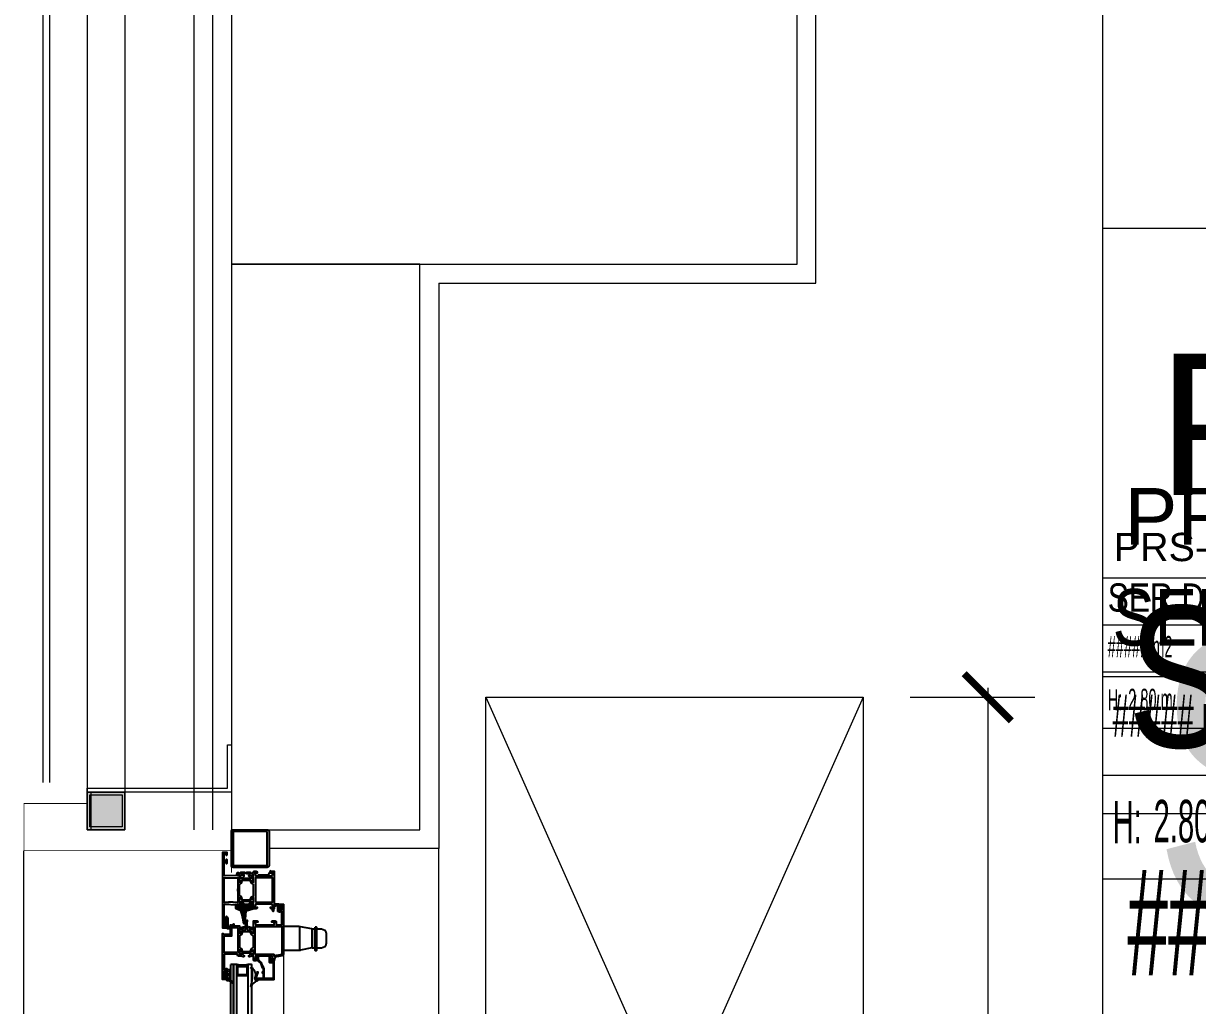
# Model space of a CAD drawing. Extents: x -9059 to 11889, y 0 to 6614.
# Drawn here: x 1742.5 to 1867, y 2838.1 to 2942.3 of the extents above; entities that cross this region are included whole.
import ezdxf
from ezdxf.enums import TextEntityAlignment as Align

# ---------------------------------------------------------------- set-up
doc = ezdxf.new("R2010")
doc.units = 0
doc.header["$LTSCALE"] = 10
doc.header["$MEASUREMENT"] = 0
doc.layers.get('0').update_dxf_attribs({"color": 9, "lineweight": 9})
for name, color, linetype, lineweight in [('00', 9, 'Continuous', 9), ('01', 9, 'Continuous', 9), ('05', 9, 'Continuous', 9), ('06D', 9, 'Continuous', 9), ('10', 9, 'Continuous', 9), ('14', 9, 'Continuous', 9), ('15', 9, 'Continuous', 9), ('21_mahal200', 9, 'Continuous', 9), ('21_mahal200 @ 1', 9, 'Continuous', 9), ('21_mahal200 @ 10 (1)', 9, 'Continuous', 9), ('21_mahal200 @ 10 (2)', 9, 'Continuous', 9), ('21_mahal200 @ 2', 9, 'Continuous', 9), ('21_mahal200 @ 20', 9, 'Continuous', 9), ('21_mahal200 @ 5 (1)', 9, 'Continuous', 9), ('21_mahal200 @ 5 (2)', 9, 'Continuous', 9), ('33', 9, 'BATTING', 9), ('40A', 9, 'Continuous', 9)]:
    doc.layers.add(name, color=color, linetype=linetype, lineweight=lineweight)
doc.styles.add('Arial', font='arial.ttf', dxfattribs={"height": 2.5})
doc.styles.add('MuuM_TEXT-STANDART', font='ARIALN.TTF')
doc.linetypes.add('BATTING', pattern='A,0.0001,-0.1,[134,ltypeshp.shx,S=0.1,R=0,X=-0.1,Y=0],-0.2,[134,ltypeshp.shx,S=0.1,R=180,X=0.1,Y=0],-0.1', length=0.4001)
doc.dimstyles.new('MuuM_DIM50', dxfattribs={"dimscale": 5, "dimtxt": 2, "dimasz": 1, "dimexe": 1, "dimexo": 1, "dimgap": 1, "dimtad": 1, "dimdec": 1, "dimrnd": 1, "dimdsep": 46, "dimtxsty": 'MuuM_TEXT-STANDART', "dimblk": 'ARCHTICK', "dimcen": 0, "dimdle": 0.2, "dimclrd": 256, "dimclre": 256, "dimclrt": 256, "dimadec": 0, "dimazin": 0, "dimtfac": 5, "dimtdec": 1, "dimtix": 1, "dimtmove": 2, "dimatfit": 3, "dimldrblk": 'DOT', "dimfxl": 5, "dimfxlon": 1, "dimtolj": 1, "dimlwd": -1, "dimlwe": -1, "dimarcsym": 0})

# ---------------------------------------------------------------- blocks, each defined once
blk = doc.blocks.new('p-s-profil')
at = {"layer": '10'}
blk.add_lwpolyline([(9, 15.3), (4.6, 15.3), (4.6, 0.4), (0, 0.4), (0, 0), (5, 0), (5, 14.9), (9, 14.9), (9, 15.3)], dxfattribs=at)
blk.add_lwpolyline([(9, 15.3), (4.6, 15.3), (4.6, 0.4), (0, 0.4), (0, 0), (5, 0), (5, 14.9), (9, 14.9), (9, 15.3)], dxfattribs=at)
blk = doc.blocks.new('p-kutu_profil_40x40')
h = blk.add_hatch(color=256)
h.dxf.hatch_style = 1
h.paths.add_polyline_path([(0, 0), (4, 0), (4, 4), (0, 4)])
h = blk.add_hatch(color=255)
h.dxf.hatch_style = 1
h.paths.add_polyline_path([(0, 0), (4, 0), (4, 4), (0, 4)])
blk.add_lwpolyline([(0, 0), (4, 0), (4, 4), (0, 4)], close=True)
at = {"layer": '10'}
for points in [[(0, 4), (4, 4), (4, 0), (0, 0)], [(0, 4), (4, 4), (4, 0), (0, 0)], [(0, 0), (4, 0), (4, 4), (0, 4)], [(0.3, 3.7), (3.7, 3.7), (3.7, 0.3), (0.3, 0.3)], [(0.3, 3.7), (3.7, 3.7), (3.7, 0.3), (0.3, 0.3)]]:
    blk.add_lwpolyline(points, close=True, dxfattribs=at)
blk = doc.blocks.new('P-DOG-PORSCHE')
at = {"layer": '06D', "lineweight": 25, "ltscale": 0.5}
h = blk.add_hatch(dxfattribs=at)
h.set_pattern_fill('ANSI31', color=256, scale=0.05, angle=450, style=0)
h.set_pattern_definition([(225, (-191.06147, 133.83068), (-0.1122532, 0.1122532), [])])
edge = h.paths.add_edge_path(flags=16)
edge.add_arc((-9.78, 2.49), 0.025, 270, 360)
edge.add_line((-9.75, 2.49), (-9.75, 2.59))
edge.add_arc((-9.78, 2.59), 0.025, 0, 90)
edge.add_line((-9.78, 2.61), (-9.96, 2.61))
edge.add_arc((-9.96, 2.59), 0.025, 90, 180)
edge.add_line((-9.98, 2.59), (-9.98, 2.49))
edge.add_arc((-9.96, 2.49), 0.025, 180, 270)
edge.add_line((-9.96, 2.46), (-9.78, 2.46))
edge = h.paths.add_edge_path()
edge.add_arc((-9.58, 2.49), 0.035, 180, 270, ccw=False)
edge.add_line((-9.62, 2.49), (-9.62, 2.57))
edge.add_arc((-9.6, 2.57), 0.015, 137.8308, 180, ccw=False)
edge.add_line((-9.61, 2.58), (-9.57, 2.63))
edge.add_arc((-9.6, 2.65), 0.04, 316.3869, 422.9563)
edge.add_line((-9.58, 2.69), (-9.67, 2.73))
edge.add_arc((-9.75, 2.58), 0.175, 62.9563, 90)
edge.add_line((-9.75, 2.75), (-9.98, 2.75))
edge.add_arc((-9.98, 2.58), 0.175, 90, 117.0437)
edge.add_line((-10.06, 2.73), (-10.15, 2.69))
edge.add_arc((-10.13, 2.65), 0.04, 117.0437, 223.6131)
edge.add_line((-10.16, 2.63), (-10.12, 2.58))
edge.add_arc((-10.13, 2.57), 0.015, 0, 42.1692, ccw=False)
edge.add_line((-10.12, 2.57), (-10.12, 2.49))
edge.add_arc((-10.15, 2.49), 0.035, 270, 360, ccw=False)
edge.add_line((-10.15, 2.46), (-10.43, 2.46))
edge.add_arc((-10.43, 2.42), 0.04, 90, 180)
edge.add_line((-10.47, 2.42), (-10.47, 2.27))
edge.add_arc((-10.42, 2.27), 0.05, 180, 220.0348)
edge.add_line((-10.46, 2.24), (-10.09, 1.71))
edge.add_arc((-10.06, 1.73), 0.04, 220.0348, 393.0043)
edge.add_line((-10.02, 1.75), (-10.34, 2.26))
edge.add_arc((-10.29, 2.29), 0.06, 33.8544, 213.0043, ccw=False)
edge.add_line((-10.24, 2.33), (-9.4, 2.33))
edge.add_arc((-9.4, 2.37), 0.04, 270, 360)
edge.add_line((-9.36, 2.37), (-9.36, 2.42))
edge.add_arc((-9.4, 2.42), 0.04, 360, 450)
edge.add_line((-9.4, 2.46), (-9.58, 2.46))
h = blk.add_hatch(dxfattribs=at)
h.set_pattern_fill('ANSI31', color=256, scale=0.05, style=0)
h.set_pattern_definition([(225, (-8.60164, -248.68329), (0.1122532, -0.1122532), [])])
h.paths.add_polyline_path([(-9.73, 0.31), (-9.91, 0.49, -0.203536), (-9.94, 0.56), (-9.94, 0.64, -0.380587), (-9.86, 0.74, 0.061836), (-8.6, 1.04, 0.189764), (-8.54, 1.09), (-8.35, 1.52, -0.285747), (-8.26, 1.58), (-7.97, 1.58, -0.414214), (-7.95, 1.56), (-7.95, 1.47, -0.414214), (-7.97, 1.45), (-8.19, 1.45, 0.414214), (-8.22, 1.41), (-8.22, 1.22, 0.414214), (-8.2, 1.2), (-8.12, 1.2, 0.414214), (-8.09, 1.22), (-8.09, 1.26, -0.414214), (-8.06, 1.29), (-8, 1.29, -0.296563), (-7.98, 1.28), (-7.92, 1.14, -0.104779), (-7.9, 1.07), (-7.9, 0.99, 0.081633), (-7.9, 0.01), (-7.9, -0.07, -0.104779), (-7.92, -0.14), (-7.98, -0.28, -0.296563), (-8, -0.29), (-8.06, -0.29, -0.414214), (-8.09, -0.26), (-8.09, -0.23, 0.414214), (-8.12, -0.2), (-8.2, -0.2, 0.414214), (-8.22, -0.23), (-8.22, -0.29, -0.414214), (-8.25, -0.31), (-8.34, -0.31, -0.328426), (-8.39, -0.28), (-8.61, 0.43, 0.309555), (-8.63, 0.44), (-9.44, 0.5, -0.394287), (-9.45, 0.52, 0.364538), (-9.5, 0.57, 0.068684), (-9.8, 0.58, 0.950368), (-9.79, 0.54, -0.000002), (-9.79, 0.54), (-9.64, 0.39, -0.999219)])
h.paths.add_polyline_path([(-8.29, 0.64), (-8.29, 0.98, -0.414214), (-8.26, 1.01), (-8.13, 1.01, -0.414214), (-8.1, 0.98), (-8.1, 0.64, -0.414214), (-8.13, 0.61), (-8.26, 0.61, -0.414214)], flags=16)
h.paths.add_polyline_path([(-8.26, 0.39), (-8.13, 0.39, -0.414214), (-8.1, 0.36), (-8.1, 0.02, -0.414214), (-8.13, -0.01), (-8.26, -0.01, -0.414214), (-8.29, 0.02), (-8.29, 0.36, -0.414214)], flags=16)
for p, q in [((-12.78, -3.54), (-12.78, -5.15)), ((-10.28, -5.15), (-10.28, -3.54)), ((-12.78, -5.24), (-10.29, -5.24)), ((-12.53, -6.54), (-12.77, -5.32)), ((-10.53, -6.54), (-10.3, -5.32)), ((-12.8, -6.88), (-10.33, -6.88)), ((-12.8, -6.88, 0), (-10.33, -6.88, 0)), ((-10.33, -7.03), (-12.8, -7.03)), ((-10.33, -7.03, 0), (-12.8, -7.03, 0)), ((-10.53, -6.54), (-12.53, -6.54)), ((-12.53, -6.58), (-12.53, -6.88)), ((-10.53, -6.58), (-12.53, -6.58)), ((-12.53, -6.58, 0), (-12.53, -6.88, 0)), ((-10.53, -6.58, 0), (-12.53, -6.58, 0)), ((-12.53, -7.03), (-12.53, -7.17)), ((-12.53, -7.03, 0), (-12.53, -7.17, 0)), ((-10.53, -6.58), (-10.53, -6.88)), ((-10.53, -6.58, 0), (-10.53, -6.88, 0)), ((-10.53, -7.03), (-10.53, -7.17)), ((-10.53, -7.03, 0), (-10.53, -7.17, 0)), ((-10.95, -8.06, 0), (-12.12, -8.06, 0))]:
    blk.add_line(p, q, dxfattribs=at)
at = {"layer": '06D'}
for points in [[(-117.78, 24), (-2.22, 24)], [(-13.18, -3.54), (-111.94, -3.53)], [(-118, -20), (-2, -20)]]:
    blk.add_lwpolyline(points, dxfattribs=at)
at = {"layer": '06D', "lineweight": 25, "ltscale": 0.5}
for points in [[(-15.98, 2.47, -0.220745), (-16.29, 1.88, 0.651907), (-16.23, 1.81, 0.176952), (-15.94, 2.13, -0.281357), (-15.8, 2.21), (-15.72, 2.21), (-15.7, 2.21), (-15.7, 2.21), (-15.69, 2.21), (-15.68, 2.21), (-15.67, 2.21), (-15.67, 2.2), (-15.66, 2.19), (-15.66, 2.19), (-15.65, 2.18), (-15.65, 2.16), (-15.65, 2.09), (-15.65, 2.09), (-15.65, 2.08), (-15.65, 2.08), (-15.65, 2.08), (-15.65, 2.08), (-15.64, 2.07), (-15.64, 2.07), (-15.64, 2.07), (-15.63, 2.07), (-15.55, 2.07), (-15.55, 2.07), (-15.55, 2.07), (-15.54, 2.07), (-15.54, 2.07), (-15.54, 2.08), (-15.54, 2.08), (-15.53, 2.08), (-15.53, 2.08), (-15.53, 2.09), (-15.53, 2.16), (-15.53, 2.17), (-15.53, 2.18), (-15.53, 2.19), (-15.52, 2.19), (-15.52, 2.2), (-15.51, 2.21), (-15.5, 2.21), (-15.5, 2.21), (-15.48, 2.21), (-15.48, 2.21), (-15.47, 2.21), (-15.46, 2.21), (-15.45, 2.21), (-15.45, 2.2), (-15.44, 2.19), (-15.44, 2.19), (-15.43, 2.18), (-15.43, 2.16), (-15.43, 2.09), (-15.43, 2.09), (-15.43, 2.08), (-15.43, 2.08), (-15.43, 2.08), (-15.43, 2.08), (-15.42, 2.07), (-15.42, 2.07), (-15.42, 2.07), (-15.41, 2.07), (-15.33, 2.07), (-15.33, 2.07), (-15.33, 2.07), (-15.32, 2.07), (-15.32, 2.07), (-15.32, 2.08), (-15.32, 2.08), (-15.31, 2.08), (-15.31, 2.08), (-15.31, 2.09), (-15.31, 2.16), (-15.31, 2.17), (-15.31, 2.18), (-15.31, 2.19), (-15.3, 2.19), (-15.3, 2.2), (-15.29, 2.21), (-15.28, 2.21), (-15.28, 2.21), (-15.26, 2.21), (-15.26, 2.21), (-15.25, 2.21), (-15.24, 2.21), (-15.23, 2.21), (-15.23, 2.2), (-15.22, 2.19), (-15.22, 2.19), (-15.21, 2.18), (-15.21, 2.16), (-15.21, 2.09), (-15.21, 2.09), (-15.21, 2.08), (-15.21, 2.08), (-15.21, 2.08), (-15.21, 2.08), (-15.2, 2.07), (-15.2, 2.07), (-15.2, 2.07), (-15.19, 2.07), (-15.11, 2.07), (-15.11, 2.07), (-15.11, 2.07), (-15.1, 2.07), (-15.1, 2.07), (-15.1, 2.08), (-15.1, 2.08), (-15.09, 2.08), (-15.09, 2.08), (-15.09, 2.09), (-15.09, 2.16), (-15.09, 2.17), (-15.09, 2.18), (-15.09, 2.19), (-15.08, 2.19), (-15.08, 2.2), (-15.07, 2.21), (-15.06, 2.21), (-15.06, 2.21), (-15.04, 2.21), (-15.04, 2.21), (-15.03, 2.21), (-15.02, 2.21), (-15.01, 2.21), (-15.01, 2.2), (-15, 2.19), (-15, 2.19), (-14.99, 2.18), (-14.99, 2.16), (-14.99, 2.09), (-14.99, 2.09), (-14.99, 2.08), (-14.99, 2.08), (-14.99, 2.08), (-14.99, 2.08), (-14.98, 2.07), (-14.98, 2.07), (-14.98, 2.07), (-14.97, 2.07), (-14.89, 2.07), (-14.89, 2.07), (-14.89, 2.07), (-14.88, 2.07), (-14.88, 2.07), (-14.88, 2.08), (-14.88, 2.08), (-14.87, 2.08), (-14.87, 2.08), (-14.87, 2.09), (-14.87, 2.43, 0.414214), (-14.9, 2.46), (-15.13, 2.46, -0.414214), (-15.16, 2.49), (-15.16, 2.55, -0.291535), (-15.15, 2.57), (-15.1, 2.59, 0.613042), (-15.1, 2.65), (-15.22, 2.72, 0.127095), (-15.28, 2.73), (-15.48, 2.73, 0.127095), (-15.55, 2.72), (-15.66, 2.66, 0.585233), (-15.66, 2.59), (-15.61, 2.56, -0.167811), (-15.6, 2.55), (-15.6, 2.49, -0.414214), (-15.63, 2.46), (-15.93, 2.46), (-15.93, 2.52, 0.394677), (-15.98, 2.47)], [(-7.9, 0.01, -0.081633), (-7.9, 0.99), (-7.9, 1.07, 0.104779), (-7.92, 1.14), (-7.98, 1.28, 0.296563), (-8, 1.29), (-8.06, 1.29, 0.414214), (-8.09, 1.26), (-8.09, 1.22, -0.414214), (-8.12, 1.2), (-8.2, 1.2, -0.414214), (-8.22, 1.22), (-8.22, 1.41, -0.414214), (-8.19, 1.45), (-7.97, 1.45, 0.414214), (-7.95, 1.47), (-7.95, 1.56, 0.414214), (-7.97, 1.58), (-8.26, 1.58, 0.285747), (-8.35, 1.52), (-8.54, 1.09, -0.189764), (-8.6, 1.04, -0.061836), (-9.86, 0.74, 0.380587), (-9.94, 0.64), (-9.94, 0.56, 0.203536), (-9.91, 0.49), (-9.73, 0.31, 0.999219), (-9.64, 0.39), (-9.79, 0.54, -0.950364), (-9.8, 0.58, -0.068684), (-9.5, 0.57, -0.364538), (-9.45, 0.52, 0.394287), (-9.44, 0.5), (-8.63, 0.44, -0.309555), (-8.61, 0.43), (-8.39, -0.28, 0.328426), (-8.34, -0.31), (-8.25, -0.31, 0.414214), (-8.22, -0.29), (-8.22, -0.23, -0.414214), (-8.2, -0.2), (-8.12, -0.2, -0.414214), (-8.09, -0.23), (-8.09, -0.26, 0.414214), (-8.06, -0.29), (-8, -0.29, 0.296563), (-7.98, -0.28), (-7.92, -0.14, 0.104779), (-7.9, -0.07), (-7.9, 0.01)]]:
    blk.add_lwpolyline(points, format="xyb", dxfattribs=at)
for points in [[(-9.58, 2.46, -0.414214), (-9.62, 2.49), (-9.62, 2.57, -0.186103), (-9.61, 2.58), (-9.57, 2.63, 0.501687), (-9.58, 2.69), (-9.67, 2.73, 0.118551), (-9.75, 2.75), (-9.98, 2.75, 0.118551), (-10.06, 2.73), (-10.15, 2.69, 0.501687), (-10.16, 2.63), (-10.12, 2.58, -0.186103), (-10.12, 2.57), (-10.12, 2.49, -0.414214), (-10.15, 2.46), (-10.43, 2.46, 0.414214), (-10.47, 2.42), (-10.47, 2.27, 0.176484), (-10.46, 2.24), (-10.09, 1.71, 0.940455), (-10.02, 1.75), (-10.34, 2.26, -0.992608), (-10.24, 2.33), (-9.4, 2.33, 0.414214), (-9.36, 2.37), (-9.36, 2.42, 0.414214), (-9.4, 2.46)], [(-9.78, 2.46, 0.414214), (-9.75, 2.49), (-9.75, 2.59, 0.414214), (-9.78, 2.61), (-9.96, 2.61, 0.414214), (-9.98, 2.59), (-9.98, 2.49, 0.414214), (-9.96, 2.46)], [(-13.12, 0.88), (-13.22, 1.07, -0.131652), (-13.23, 1.08), (-13.23, 1.11, -0.414214), (-13.2, 1.14), (-12.84, 1.14, -0.414214), (-12.81, 1.11), (-12.81, 1.08, -0.131652), (-12.81, 1.07), (-12.92, 0.88, 0.131652), (-12.93, 0.83), (-12.93, -0.02, 0.131652), (-12.92, -0.07), (-12.81, -0.25, -0.131652), (-12.81, -0.27), (-12.81, -0.29, -0.414214), (-12.84, -0.32), (-13.2, -0.32, -0.414214), (-13.23, -0.29), (-13.23, -0.27, -0.131652), (-13.22, -0.25), (-13.12, -0.07, 0.131652), (-13.1, -0.02), (-13.1, 0.83, 0.131652)], [(-10.55, 0.32, 0.403142), (-10.65, 0.22), (-10.65, -0.02, 0.131652), (-10.63, -0.07), (-10.53, -0.25, -0.131652), (-10.52, -0.27), (-10.52, -0.29, -0.414214), (-10.55, -0.32), (-10.91, -0.32, -0.414214), (-10.94, -0.29), (-10.94, -0.27, -0.131652), (-10.94, -0.25), (-10.83, -0.07, 0.131652), (-10.82, -0.02), (-10.82, 0.83, 0.131652), (-10.83, 0.88), (-10.94, 1.07, -0.131652), (-10.94, 1.08), (-10.94, 1.11, -0.414214), (-10.91, 1.14), (-10.55, 1.14, -0.414214), (-10.52, 1.11), (-10.52, 1.08, -0.131652), (-10.53, 1.07), (-10.63, 0.88, 0.131652), (-10.65, 0.83), (-10.65, 0.59, 0.403142), (-10.55, 0.49), (-9.69, 0.46, -0.962756), (-9.69, 0.36)], [(-8.29, 0.64, 0.414214), (-8.26, 0.61), (-8.13, 0.61, 0.414214), (-8.1, 0.64), (-8.1, 0.98, 0.414214), (-8.13, 1.01), (-8.26, 1.01, 0.414214), (-8.29, 0.98)], [(-7.43, -0.02, 0.131652), (-7.42, -0.07), (-7.31, -0.25, -0.131652), (-7.31, -0.27), (-7.31, -0.29, -0.414214), (-7.34, -0.32), (-7.7, -0.32, -0.414214), (-7.73, -0.29), (-7.73, -0.27, -0.131652), (-7.72, -0.25), (-7.62, -0.07, 0.131652), (-7.6, -0.02), (-7.6, 0.83, 0.131652), (-7.62, 0.88), (-7.72, 1.07, -0.131652), (-7.73, 1.08), (-7.73, 1.11, -0.414214), (-7.7, 1.14), (-7.34, 1.14, -0.414214), (-7.31, 1.11), (-7.31, 1.08, -0.131652), (-7.31, 1.07), (-7.42, 0.88, 0.131652), (-7.43, 0.83)], [(-5.36, -0.02, -0.131652), (-5.37, -0.07), (-5.48, -0.25, 0.131652), (-5.49, -0.27), (-5.49, -0.29, 0.414214), (-5.46, -0.32), (-5.1, -0.32, 0.414214), (-5.07, -0.29), (-5.07, -0.27, 0.131652), (-5.07, -0.25), (-5.18, -0.07, -0.131652), (-5.19, -0.02), (-5.19, 0.83, -0.131652), (-5.18, 0.88), (-5.07, 1.07, 0.131652), (-5.07, 1.08), (-5.07, 1.11, 0.414214), (-5.1, 1.14), (-5.46, 1.14, 0.414214), (-5.49, 1.11), (-5.49, 1.08, 0.131652), (-5.48, 1.07), (-5.37, 0.88, -0.131652), (-5.36, 0.83)], [(-15.92, -0.53), (-15.92, -0.75, -0.414214), (-15.95, -0.78), (-15.98, -0.78, -0.356389), (-16.08, -0.7, 0.262181), (-16.6, -0.11, -0.316752), (-16.62, -0.08, -0.499585), (-16.58, -0.05, 0.048291), (-16.02, -0.2, 0.086497), (-14.92, -0.19, 0.16681), (-14.7, -0.08, -0.169383), (-14.68, -0.07), (-14.66, -0.06, -0.513067), (-14.62, -0.13, -0.159858), (-15.19, -0.51, -0.178819), (-15.56, -0.53), (-15.58, -0.52, 0.13005), (-15.63, -0.5), (-15.89, -0.5, 0.414214)]]:
    blk.add_lwpolyline(points, format="xyb", close=True, dxfattribs=at)
at = {"layer": '06D', "lineweight": 25, "ltscale": 0.5, "elevation": 0}
blk.add_lwpolyline([(-10.33, -6.88), (-12.8, -6.88), (-12.8, -7.03), (-10.33, -7.03)], close=True, dxfattribs=at)
at = {"layer": '06D', "lineweight": 25, "ltscale": 0.5}
for centre, radius, start, end in [((-11.88, -5.15), 0.9, 180, 190.8855), ((-11.18, -5.15), 0.9, 349.1145, 0), ((-11.14, -7.27, 0), 1.4, 176.0974, 206.7398), ((-11.93, -7.27, 0), 1.4, 333.2602, 3.9026), ((-12.12, -7.76, 0), 0.3, 206.7398, 270), ((-10.95, -7.76, 0), 0.3, 270, 333.2602)]:
    blk.add_arc(centre, radius, start, end, dxfattribs=at)
at = {"layer": '10', "lineweight": 25, "ltscale": 0.5}
for p, q in [((-15.45, 1.44), (-15.45, 0.24)), ((-14.45, 1.44), (-14.45, 0.24)), ((-4.78, -0.81), (-4.78, -0.99)), ((-4.78, -0.99), (-4.78, -1.95)), ((-4.78, -1.95), (-4.28, -2.22))]:
    blk.add_line(p, q, dxfattribs=at)
at = {"layer": '10', "const_width": 0.1}
blk.add_lwpolyline([(4.78, 17.3), (2.78, 17.3), (2.78, 24), (-2.22, 24), (-2.22, 2), (-4.57, 2)], dxfattribs=at)
at = {"layer": '10', "lineweight": 25, "ltscale": 0.5}
for points in [[(-13.28, 1.34, 0.459137), (-13.24, 1.37), (-13.19, 2.46), (-13.19, 2.73, 0.414214), (-13.24, 2.78), (-14.82, 2.78, 0.414214), (-14.85, 2.75), (-14.85, 2.59, 0.414214), (-14.82, 2.56), (-14.72, 2.56), (-14.72, 2.51, -0.414214), (-14.77, 2.46), (-15.08, 2.46, -0.414214), (-15.15, 2.53), (-15.15, 2.55, -0.414214), (-15.14, 2.56), (-15.04, 2.56, 0.414214), (-14.99, 2.61), (-14.99, 2.76, 0.414214), (-15.04, 2.81), (-15.71, 2.81, 0.414214), (-15.76, 2.76), (-15.76, 2.61, 0.414214), (-15.71, 2.56), (-15.61, 2.56, -0.414214), (-15.6, 2.55), (-15.6, 2.53, -0.414214), (-15.67, 2.46), (-15.89, 2.46, -0.414214), (-15.9, 2.47), (-15.9, 2.95, -0.414214), (-15.89, 2.96), (-11.02, 2.96, -0.535184), (-11, 2.93), (-11.02, 2.89), (-11.05, 2.89, 0.414214), (-11.08, 2.86), (-11.08, 2.14, 0.414214), (-11.05, 2.11), (-10.1, 2.11, -0.535184), (-10.08, 2.08), (-10.09, 2.05, -0.302776), (-10.12, 2.04), (-10.15, 2.04, 0.414214), (-10.18, 2.01), (-10.18, 1.17, -0.414214), (-10.21, 1.14), (-10.33, 1.14, 0.414214), (-10.36, 1.11), (-10.36, 1), (-10.29, 0.74, -0.700084), (-10.39, 0.66), (-10.41, 0.68), (-10.58, 0.85, -0.607471), (-10.57, 0.91, 0.283637), (-10.54, 0.93), (-10.49, 1.11, 1.229391), (-10.54, 1.14), (-11.02, 1.14), (-10.86, 0.88, -0.859449), (-10.89, 0.85), (-11.13, 0.94), (-11.25, 1.14), (-12.5, 1.14), (-12.62, 0.94), (-12.87, 0.85, -0.859449), (-12.9, 0.88), (-12.73, 1.14), (-13.21, 1.14, 1.229391), (-13.26, 1.11), (-13.21, 0.93, 0.283637), (-13.19, 0.91, -0.607471), (-13.17, 0.85), (-13.34, 0.68), (-13.36, 0.66, -0.700084), (-13.47, 0.74), (-13.4, 1), (-13.4, 1.24, -0.474196), (-13.28, 1.34)], [(-4.48, -0.34, -0.414222), (-4.4, -0.42), (-4.4, -0.59, -0.414214), (-4.55, -0.74), (-4.59, -0.74, -0.414214), (-4.6, -0.73), (-4.6, -0.66, -0.366034), (-4.57, -0.64, 0.365977), (-4.55, -0.61), (-4.55, -0.52, 0.414214), (-4.58, -0.49), (-4.69, -0.49, 0.365977), (-4.72, -0.51, -0.365977), (-4.75, -0.54), (-4.87, -0.54, 0.414214), (-4.9, -0.57), (-4.9, -1.41), (-4.93, -1.44), (-4.9, -1.47), (-4.9, -2.31, 0.414214), (-4.87, -2.34), (-4.75, -2.34, -0.365977), (-4.72, -2.36, 0.365977), (-4.69, -2.39), (-4.58, -2.39, 0.414214), (-4.55, -2.36), (-4.55, -2.27, 0.365977), (-4.57, -2.24, -0.366034), (-4.6, -2.21), (-4.6, -2.15, -0.414214), (-4.59, -2.14), (-4.55, -2.14, -0.414214), (-4.4, -2.29), (-4.4, -2.53, -0.414214), (-4.41, -2.54), (-8.39, -2.54, -0.414214), (-8.4, -2.53), (-8.4, -2.29, -0.414214), (-8.25, -2.14), (-8.21, -2.14, -0.414214), (-8.2, -2.15), (-8.2, -2.21, -0.366034), (-8.22, -2.24, 0.365977), (-8.25, -2.27), (-8.25, -2.36, 0.414214), (-8.22, -2.39), (-8.11, -2.39, 0.365977), (-8.08, -2.36, -0.365977), (-8.05, -2.34), (-7.93, -2.34, 0.414214), (-7.9, -2.31), (-7.9, -1.47), (-7.87, -1.44), (-7.9, -1.41), (-7.9, -0.57, 0.414214), (-7.93, -0.54), (-8.05, -0.54, -0.365977), (-8.08, -0.51, 0.365977), (-8.11, -0.49), (-8.22, -0.49, 0.414214), (-8.25, -0.52), (-8.25, -0.61, 0.365977), (-8.22, -0.64, -0.366034), (-8.2, -0.66), (-8.2, -0.73, -0.414214), (-8.21, -0.74), (-8.25, -0.74, -0.414214), (-8.4, -0.59), (-8.4, -0.42, -0.414214), (-8.32, -0.34), (-8.25, -0.34, 0.414214), (-8.22, -0.31), (-8.22, -0.29, -0.414214), (-8.12, -0.19), (-8.11, -0.19, -0.414214), (-8.1, -0.2), (-8.1, -0.31, 0.414214), (-8.07, -0.34), (-7.93, -0.34, 0.414214), (-7.9, -0.31), (-7.9, -0.19), (-7.97, 0.07, -0.700084), (-7.86, 0.15), (-7.84, 0.13), (-7.67, -0.04, -0.607471), (-7.69, -0.1, 0.283637), (-7.71, -0.12), (-7.76, -0.31, 1.229391), (-7.71, -0.34), (-7.23, -0.34), (-7.39, -0.07, -0.713664), (-7.37, -0.04), (-7.12, -0.14), (-7, -0.34), (-5.8, -0.34), (-5.67, -0.14), (-5.42, -0.04, -0.713664), (-5.4, -0.07), (-5.56, -0.34), (-5.09, -0.34, 1.229391), (-5.04, -0.31), (-5.09, -0.12, 0.283637), (-5.11, -0.1, -0.607471), (-5.12, -0.04), (-4.95, 0.13), (-4.93, 0.15, -0.700084), (-4.83, 0.07), (-4.9, -0.19), (-4.9, -0.31, 0.414214), (-4.87, -0.34), (-4.73, -0.34, 0.414214), (-4.7, -0.31), (-4.7, -0.2, -0.414214), (-4.69, -0.19), (-4.68, -0.19, -0.414214), (-4.58, -0.29), (-4.58, -0.31, 0.414214), (-4.55, -0.34), (-4.48, -0.34)]]:
    blk.add_lwpolyline(points, format="xyb", dxfattribs=at)
for points in [[(-15.49, 2.6, 0.359904), (-15.51, 2.57), (-15.51, 2.39, 0.414214), (-15.48, 2.36), (-15.28, 2.36, 0.414214), (-15.25, 2.39), (-15.25, 2.57, 0.359904), (-15.28, 2.6, 0.094739)], [(-11.25, 1.96), (-10.41, 1.96, -0.414214), (-10.36, 1.91), (-10.36, 1.37, -0.414214), (-10.41, 1.32), (-12.97, 1.32, -0.414214), (-13.02, 1.37), (-13.02, 2.78), (-11.31, 2.78, -0.414214), (-11.26, 2.73), (-11.26, 1.97, 0.414214)], [(-9.22, 2.76), (-9.22, 2.77), (-8.95, 2.77), (-8.95, 2.76), (-8.8, 2.76), (-8.8, 2.77), (-8.47, 2.77), (-8.47, 2.76), (-8.32, 2.76), (-8.32, 2.77), (-8, 2.77, -0.425337), (-7.9, 2.67), (-7.95, 1.48, -0.403083), (-7.98, 1.45), (-8.1, 1.45, 0.414214), (-8.22, 1.33), (-8.22, 1.24, 0.414214), (-8.12, 1.14), (-8.11, 1.14, 0.414214), (-8.1, 1.15), (-8.1, 1.3, -0.414214), (-8.07, 1.33), (-7.93, 1.33, -0.414214), (-7.9, 1.3), (-7.9, 1), (-7.97, 0.74, 0.700084), (-7.86, 0.66), (-7.84, 0.68), (-7.67, 0.85, 0.607471), (-7.69, 0.91, -0.283637), (-7.71, 0.93), (-7.76, 1.11, -1.229391), (-7.71, 1.14), (-7.23, 1.14), (-7.4, 0.88, 0.859449), (-7.37, 0.85), (-7.12, 0.94), (-7, 1.14), (-5.8, 1.14), (-5.67, 0.94), (-5.43, 0.85, 0.859449), (-5.4, 0.88), (-5.56, 1.14), (-5.09, 1.14, -1.229391), (-5.04, 1.11), (-5.09, 0.93, -0.283637), (-5.11, 0.91, 0.607471), (-5.12, 0.85), (-4.95, 0.68), (-4.93, 0.66, 0.700084), (-4.83, 0.74), (-4.9, 1), (-4.9, 1.3, -0.414214), (-4.87, 1.33), (-4.73, 1.33, -0.414214), (-4.7, 1.3), (-4.7, 1.15, 0.414214), (-4.69, 1.14), (-4.68, 1.14, 0.414214), (-4.58, 1.24), (-4.58, 1.33, 0.414214), (-4.7, 1.45), (-4.82, 1.45, -0.403083), (-4.85, 1.48), (-4.89, 2.67, -0.425337), (-4.79, 2.77), (-4.47, 2.77), (-4.47, 2.76), (-4.32, 2.76), (-4.32, 2.77), (-3.99, 2.77), (-3.99, 2.76), (-3.84, 2.76), (-3.84, 2.77), (-3.58, 2.77), (-3.58, 2.76), (-3.45, 2.76), (-3.45, 2.59, -0.414214), (-3.48, 2.56), (-3.58, 2.56), (-3.58, 2.51, 0.414214), (-3.53, 2.46), (-3.22, 2.46, 0.414214), (-3.15, 2.53), (-3.15, 2.55, 0.414214), (-3.16, 2.56), (-3.26, 2.56, -0.414214), (-3.31, 2.61), (-3.31, 2.73, -0.414214), (-3.26, 2.78), (-2.59, 2.78, -0.414214), (-2.54, 2.73), (-2.54, 2.61, -0.414214), (-2.59, 2.56), (-2.69, 2.56, 0.414214), (-2.7, 2.55), (-2.7, 2.53, 0.414214), (-2.63, 2.46), (-2.41, 2.46, 0.414214), (-2.4, 2.47), (-2.4, 2.95, 0.414214), (-2.41, 2.96), (-10.39, 2.96, 0.414214), (-10.4, 2.95), (-10.4, 2.47, 0.414214), (-10.39, 2.46), (-10.17, 2.46, 0.414214), (-10.1, 2.53), (-10.1, 2.55, 0.414214), (-10.11, 2.56), (-10.21, 2.56, -0.414214), (-10.26, 2.61), (-10.26, 2.73, -0.414214), (-10.21, 2.78), (-9.54, 2.78, -0.414214), (-9.49, 2.73), (-9.49, 2.61, -0.414214), (-9.54, 2.56), (-9.64, 2.56, 0.414214), (-9.65, 2.55), (-9.65, 2.53, 0.414214), (-9.58, 2.46), (-9.27, 2.46, 0.414214), (-9.22, 2.51), (-9.22, 2.56), (-9.32, 2.56, -0.414214), (-9.35, 2.59), (-9.35, 2.76)], [(-14.55, 1.31, 0.414214), (-14.58, 1.34), (-15.32, 1.34, 0.414214), (-15.35, 1.31), (-15.35, 0.37, 0.414214), (-15.32, 0.34), (-14.58, 0.34, 0.414214), (-14.55, 0.37)], [(0, -1.8, -0.414214), (-0.2, -2), (-3.8, -2, -0.414214), (-4, -1.8), (-4, 1.8, -0.414214), (-3.8, 2), (-0.2, 2, -0.414214), (0, 1.8)], [(-13.55, -0.54, -0.365977), (-13.58, -0.51, 0.365977), (-13.61, -0.49), (-13.72, -0.49, 0.414214), (-13.75, -0.52), (-13.75, -0.61, 0.365977), (-13.72, -0.64, -0.366034), (-13.7, -0.66), (-13.7, -0.73, -0.414214), (-13.71, -0.74), (-13.75, -0.74, -0.414214), (-13.9, -0.59), (-13.9, -0.42, -0.414214), (-13.82, -0.34), (-13.4, -0.34, 0.493043), (-13.37, -0.3), (-13.47, 0.07, -0.700084), (-13.36, 0.15), (-13.34, 0.13), (-13.17, -0.04, -0.607471), (-13.19, -0.1, 0.283637), (-13.21, -0.12), (-13.26, -0.31, 1.229391), (-13.21, -0.34), (-12.79, -0.34, 0.585524), (-12.76, -0.29), (-12.89, -0.07, -0.713664), (-12.87, -0.04), (-12.62, -0.14), (-12.51, -0.32, 0.261412), (-12.48, -0.34), (-11.27, -0.34, 0.261412), (-11.24, -0.32), (-11.13, -0.14), (-10.88, -0.04, -0.713664), (-10.86, -0.07), (-10.99, -0.29, 0.585524), (-10.97, -0.34), (-10.54, -0.34, 1.229391), (-10.49, -0.31), (-10.54, -0.12, 0.283637), (-10.57, -0.1, -0.607471), (-10.58, -0.04), (-10.41, 0.13), (-10.39, 0.15, -0.700084), (-10.29, 0.07), (-10.36, -0.19), (-10.36, -0.31, 0.414214), (-10.33, -0.34), (-9.68, -0.34, -0.414214), (-9.65, -0.37), (-9.65, -0.69, -0.414222), (-9.75, -0.79), (-9.79, -0.79, -0.414214), (-9.8, -0.78), (-9.8, -0.66, -0.366034), (-9.77, -0.64, 0.365977), (-9.75, -0.61), (-9.75, -0.52, 0.414214), (-9.78, -0.49), (-9.89, -0.49, 0.365977), (-9.92, -0.51, -0.365977), (-9.95, -0.54), (-10.07, -0.54, 0.414214), (-10.1, -0.57), (-10.1, -1.51), (-10.13, -1.54), (-10.1, -1.57), (-10.1, -2.51, 0.414214), (-10.07, -2.54), (-9.95, -2.54, -0.365977), (-9.92, -2.56, 0.365977), (-9.89, -2.59), (-9.78, -2.59, 0.414214), (-9.75, -2.56), (-9.75, -2.47, 0.365977), (-9.77, -2.44, -0.366034), (-9.8, -2.41), (-9.8, -2.3, -0.414214), (-9.79, -2.29), (-9.75, -2.29, -0.414214), (-9.65, -2.39), (-9.65, -2.59, -0.414214), (-9.8, -2.74), (-10.07, -2.74, 0.414214), (-10.1, -2.77), (-10.1, -3.33, 0.414214), (-10.07, -3.36), (-8.68, -3.36, 0.414214), (-8.65, -3.33), (-8.65, -3.17, 0.414214), (-8.68, -3.14), (-8.75, -3.14), (-8.75, -3.09, -0.414214), (-8.7, -3.04), (-8.44, -3.04, -0.414214), (-8.37, -3.11), (-8.37, -3.13, -0.414214), (-8.38, -3.14), (-8.46, -3.14, 0.414214), (-8.51, -3.19), (-8.51, -3.33, 0.414214), (-8.46, -3.38), (-8.09, -3.38, 0.414214), (-8.04, -3.33), (-8.04, -3.19, 0.414214), (-8.09, -3.14), (-8.16, -3.14, -0.414214), (-8.17, -3.13), (-8.17, -3.11, -0.414214), (-8.1, -3.04), (-7.93, -3.04, -0.414214), (-7.9, -3.07), (-7.9, -3.51, -0.414214), (-7.93, -3.54), (-13.2, -3.54, -0.363975), (-13.39, -3.37), (-13.5, -2.78, 0.36397), (-13.79, -2.54), (-13.87, -2.54, -0.414214), (-13.9, -2.51), (-13.9, -2.29, -0.414214), (-13.75, -2.14), (-13.71, -2.14, -0.414214), (-13.7, -2.15), (-13.7, -2.21, -0.366034), (-13.72, -2.24, 0.365977), (-13.75, -2.27), (-13.75, -2.36, 0.414214), (-13.72, -2.39), (-13.61, -2.39, 0.365977), (-13.58, -2.36, -0.365977), (-13.55, -2.34), (-13.43, -2.34, 0.414214), (-13.4, -2.31), (-13.4, -1.47), (-13.37, -1.44), (-13.4, -1.41), (-13.4, -0.57, 0.414214), (-13.43, -0.54)], [(-8.29, 0.02, 0.414214), (-8.26, -0.01), (-8.13, -0.01, 0.414214), (-8.1, 0.02), (-8.1, 0.36, 0.414214), (-8.13, 0.39), (-8.26, 0.39, 0.414214), (-8.29, 0.36)], [(-4.5, 0.64, -0.414214), (-4.53, 0.61), (-4.66, 0.61, -0.414214), (-4.69, 0.64), (-4.69, 0.98, -0.414214), (-4.66, 1.01), (-4.53, 1.01, -0.414214), (-4.5, 0.98)], [(-4.5, 0.02, -0.414214), (-4.53, -0.01), (-4.66, -0.01, -0.414214), (-4.69, 0.02), (-4.69, 0.36, -0.414214), (-4.66, 0.39), (-4.53, 0.39, -0.414214), (-4.5, 0.36)], [(-15.1, -1.32), (-15.1, -1.28, 0.414214), (-15.13, -1.25), (-15.17, -1.25, 0.414214), (-15.2, -1.28), (-15.2, -1.3, -0.414214), (-15.25, -1.35), (-15.68, -1.35, -0.414214), (-15.78, -1.25), (-15.78, -0.7, -0.414214), (-15.73, -0.65), (-15.68, -0.65, -0.127567), (-15.65, -0.65, 0.09888), (-15.23, -0.79, -0.367727), (-15.2, -0.82, 0.399482), (-15.17, -0.85), (-15.13, -0.85, 0.414214), (-15.1, -0.82), (-15.1, -0.72, 0.400329), (-15.15, -0.67, -0.114933), (-15.59, -0.55, 0.127017), (-15.68, -0.53), (-15.87, -0.53, 0.414214), (-15.9, -0.56), (-15.9, -2.5, 0.414214), (-15.87, -2.53), (-13.95, -2.53, 0.414214), (-13.92, -2.5), (-13.92, -2.44, 0.414214), (-13.95, -2.41), (-13.97, -2.41), (-13.97, -2.11), (-13.7, -2.11), (-13.68, -2.14, 0.414214), (-13.64, -2.15), (-13.47, -2.05, 0.767327), (-13.49, -1.99), (-13.99, -1.99, 0.414214), (-14.09, -2.09), (-14.09, -2.36, -0.414214), (-14.14, -2.41), (-15.73, -2.41, -0.414214), (-15.78, -2.36), (-15.78, -1.57, -0.414214), (-15.68, -1.47), (-14.77, -1.47, 0.172094), (-14.57, -1.39, -0.126051), (-14.21, -1.23, 0.197455), (-14, -1.1), (-13.89, -0.94, -0.244698), (-13.75, -0.87), (-13.47, -0.87, 0.767327), (-13.44, -0.76), (-13.64, -0.65, 0.57735), (-13.68, -0.68), (-13.68, -0.75), (-13.75, -0.75, 0.244698), (-13.99, -0.87), (-14.1, -1.03, -0.197455), (-14.22, -1.11, 0.126051), (-14.64, -1.3, -0.178336), (-14.77, -1.35), (-15.07, -1.35, -0.414214)], [(-13.2, -3.36, -0.207097), (-13.25, -3.33), (-13.25, -3.24), (-13.27, -3.24), (-13.35, -2.76, 0.106114), (-13.42, -2.58, -0.602221), (-13.4, -2.54), (-13.35, -2.54, 0.162278), (-13.29, -2.52), (-13.25, -2.52, 0.414214), (-13.22, -2.49), (-13.22, -0.57, -0.414214), (-13.17, -0.52), (-10.33, -0.52, -0.414214), (-10.28, -0.57), (-10.28, -3.36)], [(-8.11, -3.16), (-8.17, -3.16), (-8.17, -3.08, -0.236068), (-8.09, -3.04), (-7.93, -3.04, 0.414214), (-7.88, -2.99), (-7.88, -2.81, 0.557109), (-8.6, -2.37, 0.284432), (-8.64, -2.43, 0.557109), (-8.53, -2.5, -0.59685), (-8.03, -2.86, -2.161979), (-8.07, -2.89), (-8.21, -2.89, -1), (-8.33, -2.89), (-8.59, -2.89, 0.414214), (-8.64, -2.94), (-8.64, -2.99, 0.414214), (-8.59, -3.04), (-8.44, -3.04, -0.236068), (-8.36, -3.08), (-8.36, -3.16), (-8.42, -3.16), (-8.42, -3.19, 0.323522), (-8.39, -3.24), (-8.3, -3.27, 0.019238), (-8.29, -3.27), (-8.25, -3.27, 0.019238), (-8.24, -3.27), (-8.15, -3.24, 0.323522), (-8.11, -3.19)]]:
    blk.add_lwpolyline(points, format="xyb", close=True, dxfattribs=at)
for points in [[(-7.71, 1.33), (-7.71, 1.8), (-7.7, 1.8), (-7.7, 2.3), (-7.71, 2.3), (-7.71, 2.77), (-5.09, 2.77), (-5.09, 2.3), (-5.1, 2.3), (-5.1, 1.8), (-5.09, 1.8), (-5.09, 1.33), (-6.32, 1.33), (-6.32, 1.35), (-6.47, 1.35), (-6.47, 1.33)], [(-0.2, -1.8), (-0.2, 1.8), (-3.8, 1.8), (-3.8, -1.8)], [(-7.7, -0.54), (-7.7, -2.34), (-5.1, -2.34), (-5.1, -0.54)]]:
    blk.add_lwpolyline(points, close=True, dxfattribs=at)
at = {"layer": '14'}
blk.add_lwpolyline([(-2, -20), (-2, -2)], dxfattribs=at)
at = {"layer": '15', "lineweight": 25, "ltscale": 0.5}
for p, q in [((-106, 1.77), (-16.8, 1.77)), ((-106, 1.74), (-16.8, 1.74)), ((-105.98, 1.44), (-16.8, 1.44)), ((-105.95, 2.07), (-16.8, 2.07)), ((-17.02, 2.07), (-14.3, 2.07)), ((-17.02, 1.77), (-14.25, 1.77)), ((-17.02, 1.74), (-14.25, 1.74)), ((-17.02, 1.44), (-14.25, 1.44)), ((-14.25, 2.02), (-14.3, 2.07)), ((-14.25, 2.02), (-14.25, 1.44)), ((-105.98, 0.24), (-16.8, 0.24)), ((-17.02, 0.24), (-14.25, 0.24)), ((-14.25, 0.24), (-14.25, -0.11)), ((-105.98, -0.16), (-16.8, -0.16)), ((-17.02, -0.16), (-14.75, -0.16)), ((-17.02, -0.16), (-14.3, -0.16)), ((-14.25, -0.11), (-14.3, -0.16))]:
    blk.add_line(p, q, dxfattribs=at)
blk.add_arc((-12.5, 0.84), 1.85, 161.0754, 198.9246, dxfattribs=at)
blk = doc.blocks.new('0a_roomno2')
blk.add_lwpolyline([(30, -16), (0, -16), (0, 0), (30, 0)], close=True)
for points in [[(0, 0), (30, 0)], [(0, -5), (30, -5)], [(12, -5), (12, -16)], [(18, -5), (18, -16)], [(24, -5), (24, -16)], [(12, -10.5), (0, -10.5)]]:
    blk.add_lwpolyline(points)
at = {"layer": '40A'}
blk.add_lwpolyline([(0, 0), (30, 0)], dxfattribs=at)
at = {"style": 'MuuM_TEXT-STANDART', "width": 0.6}
blk.add_text('H:', height=2.25, dxfattribs=at).set_placement((0.525, -12.9619), align=Align.MIDDLE_LEFT)
at = {"style": 'Arial'}
blk.add_attdef('ODANO', (0, 1.505), '', height=3, dxfattribs=at)
blk.add_attdef('MEKANADI', text='', height=3, dxfattribs=at).set_placement((0.525, -4.75), align=Align.BOTTOM_LEFT)
at = {"style": 'MuuM_TEXT-STANDART', "width": 0.6}
for tag, p in [('YER01', (15, -7)), ('TAVAN01', (20.625, -7)), ('DUVAR01', (26.25, -7)), ('YER02', (15, -10.375)), ('TAVAN02', (20.625, -10.375)), ('DUVAR02', (26.25, -10.375)), ('YER03', (15, -13.75)), ('TAVAN03', (20.625, -13.75)), ('DUVAR03', (26.25, -13.75))]:
    blk.add_attdef(tag, text='', height=2.25, dxfattribs=at).set_placement(p, align=Align.MIDDLE_CENTER)
at = {"style": 'MuuM_TEXT-STANDART'}
blk.add_attdef('M2', text='', height=2.25, dxfattribs=at).set_placement((1.3231, -7.8046), align=Align.MIDDLE_LEFT)
at = {"style": 'MuuM_TEXT-STANDART', "width": 0.6}
blk.add_attdef('TEMIZTAVANYUKSEKLIGI', text='', height=2.25, dxfattribs=at).set_placement((2.7, -13.1619), align=Align.MIDDLE_LEFT)
blk = doc.blocks.new('*U886')
at = {"layer": '21_mahal200 @ 1'}
ref = blk.add_blockref('0a_roomno2', (1856.95, 2883.47), dxfattribs=at)
ref.add_attrib('ODANO', ' PRS-ZK-12', (1856.95, 2885.23), dxfattribs={"layer": '0', "height": 3, "style": 'Arial'})
ref.add_attrib('MEKANADI', 'SER.DAN.ODASI', dxfattribs={"layer": '0', "height": 3, "style": 'Arial', "width": 0.8}).set_placement((1857.48, 2878.97), align=Align.BOTTOM_LEFT)
ref.add_attrib('M2', '##### m2', dxfattribs={"layer": '0', "height": 2.25, "style": 'MuuM_TEXT-STANDART', "width": 0.6}).set_placement((1857.48, 2876.16), align=Align.MIDDLE_LEFT)
ref.add_attrib('TEMIZTAVANYUKSEKLIGI', '2.80 m', dxfattribs={"layer": '0', "height": 2.25, "style": 'MuuM_TEXT-STANDART', "width": 0.6}).set_placement((1859.65, 2870.56), align=Align.MIDDLE_LEFT)
ref.add_attrib('YER01', 'Y25', dxfattribs={"layer": '0', "height": 2.25, "style": 'MuuM_TEXT-STANDART', "width": 0.6}).set_placement((1871.95, 2876.72), align=Align.MIDDLE_CENTER)
ref.add_attrib('TAVAN01', 'T05', dxfattribs={"layer": '0', "height": 2.25, "style": 'MuuM_TEXT-STANDART', "width": 0.6}).set_placement((1877.58, 2876.72), align=Align.MIDDLE_CENTER)
ref.add_attrib('DUVAR01', 'D07', dxfattribs={"layer": '0', "height": 2.25, "style": 'MuuM_TEXT-STANDART', "width": 0.6}).set_placement((1883.2, 2876.72), align=Align.MIDDLE_CENTER)
ref.add_attrib('TAVAN02', 'T09', dxfattribs={"layer": '0', "height": 2.25, "style": 'MuuM_TEXT-STANDART', "width": 0.6}).set_placement((1877.58, 2873.35), align=Align.MIDDLE_CENTER)
at = {"layer": '21_mahal200 @ 10 (1)'}
ref = blk.add_blockref('0a_roomno2', (1856.95, 2883.47), dxfattribs=dict(at, xscale=10, yscale=10, zscale=10))
ref.add_attrib('MEKANADI', 'SER.DAN.ODASI', dxfattribs={"layer": '0', "height": 30, "style": 'Arial', "width": 0.8}).set_placement((1862.2, 2838.47), align=Align.BOTTOM_LEFT)
at = {"layer": '21_mahal200 @ 10 (2)'}
ref = blk.add_blockref('0a_roomno2', (1856.95, 2883.47), dxfattribs=dict(at, xscale=10, yscale=10, zscale=10))
ref.add_attrib('MEKANADI', 'SER.DAN.ODASI', dxfattribs={"layer": '0', "height": 30, "style": 'Arial', "width": 0.8}).set_placement((1862.2, 2838.47), align=Align.BOTTOM_LEFT)
at = {"layer": '21_mahal200 @ 2'}
ref = blk.add_blockref('0a_roomno2', (1856.95, 2883.47), dxfattribs=dict(at, xscale=2, yscale=2, zscale=2))
ref.add_attrib('ODANO', ' PRS-ZK-12', (1856.95, 2886.98), dxfattribs={"layer": '0', "height": 6, "style": 'Arial'})
ref.add_attrib('MEKANADI', 'SER.DAN.ODASI', dxfattribs={"layer": '0', "height": 6, "style": 'Arial', "width": 0.8}).set_placement((1858, 2874.47), align=Align.BOTTOM_LEFT)
ref.add_attrib('M2', '##### m2', dxfattribs={"layer": '0', "height": 4.5, "style": 'MuuM_TEXT-STANDART', "width": 0.6}).set_placement((1858, 2868.85), align=Align.MIDDLE_LEFT)
ref.add_attrib('TEMIZTAVANYUKSEKLIGI', '2.80 m', dxfattribs={"layer": '0', "height": 4.5, "style": 'MuuM_TEXT-STANDART', "width": 0.6}).set_placement((1862.35, 2857.65), align=Align.MIDDLE_LEFT)
ref.add_attrib('YER01', 'Y25', dxfattribs={"layer": '0', "height": 4.5, "style": 'MuuM_TEXT-STANDART', "width": 0.6}).set_placement((1886.95, 2869.97), align=Align.MIDDLE_CENTER)
ref.add_attrib('TAVAN01', 'T05', dxfattribs={"layer": '0', "height": 4.5, "style": 'MuuM_TEXT-STANDART', "width": 0.6}).set_placement((1898.2, 2869.97), align=Align.MIDDLE_CENTER)
ref.add_attrib('DUVAR01', 'D07', dxfattribs={"layer": '0', "height": 4.5, "style": 'MuuM_TEXT-STANDART', "width": 0.6}).set_placement((1909.45, 2869.97), align=Align.MIDDLE_CENTER)
ref.add_attrib('TAVAN02', 'T09', dxfattribs={"layer": '0', "height": 4.5, "style": 'MuuM_TEXT-STANDART', "width": 0.6}).set_placement((1898.2, 2863.22), align=Align.MIDDLE_CENTER)
at = {"layer": '21_mahal200 @ 20', "xscale": 20, "yscale": 20, "zscale": 20}
blk.add_blockref('0a_roomno2', (1856.95, 2883.47), dxfattribs=at)
at = {"layer": '21_mahal200 @ 5 (1)'}
ref = blk.add_blockref('0a_roomno2', (1856.95, 2883.47), dxfattribs=dict(at, xscale=5, yscale=5, zscale=5))
ref.add_attrib('ODANO', ' PRS-ZK-12', (1856.95, 2892.25), dxfattribs={"layer": '0', "height": 15, "style": 'Arial'})
ref.add_attrib('MEKANADI', 'SER.DAN.ODASI', dxfattribs={"layer": '0', "height": 15, "style": 'Arial', "width": 0.8}).set_placement((1859.58, 2860.97), align=Align.BOTTOM_LEFT)
ref.add_attrib('M2', '##### m2', dxfattribs={"layer": '0', "height": 11.25, "style": 'MuuM_TEXT-STANDART', "width": 0.6}).set_placement((1859.58, 2846.91), align=Align.MIDDLE_LEFT)
at = {"layer": '21_mahal200 @ 5 (2)'}
ref = blk.add_blockref('0a_roomno2', (1856.95, 2883.47), dxfattribs=dict(at, xscale=5, yscale=5, zscale=5))
ref.add_attrib('ODANO', ' PRS-ZK-12', (1856.95, 2892.25), dxfattribs={"layer": '0', "height": 15, "style": 'Arial'})
ref.add_attrib('MEKANADI', 'SER.DAN.ODASI', dxfattribs={"layer": '0', "height": 15, "style": 'Arial', "width": 0.8}).set_placement((1859.58, 2860.97), align=Align.BOTTOM_LEFT)
ref.add_attrib('M2', '##### m2', dxfattribs={"layer": '0', "height": 11.25, "style": 'MuuM_TEXT-STANDART', "width": 0.6}).set_placement((1859.58, 2846.91), align=Align.MIDDLE_LEFT)
blk = doc.blocks.new('*U887')
at = {"layer": '21_mahal200 @ 20', "xscale": 20, "yscale": 20, "zscale": 20}
blk.add_blockref('0a_roomno2', (1856.95, 3130.51), dxfattribs=at)
blk = doc.blocks.new('zazazas')
at = {"layer": '05'}
blk.add_lwpolyline([(1478.24, 2878.15), (1518.24, 2878.15), (1518.24, 2788.15), (1478.24, 2788.15)], close=True, dxfattribs=at)
for points in [[(1478.24, 2878.15), (1518.24, 2788.15)], [(1518.24, 2878.15), (1478.24, 2788.15)]]:
    blk.add_lwpolyline(points, dxfattribs=at)
blk = doc.blocks.new('_ArchTick')
at = {"color": 0, "linetype": 'ByBlock', "const_width": 0.15}
blk.add_lwpolyline([(-0.5, -0.5), (0.5, 0.5)], dxfattribs=at)
blk = doc.blocks.new('*D630')
at = {"transparency": 16777216}
for p, q in [((1844.76, 2871.8), (1844.76, 2779.8)), ((1836.54, 2870.8), (1849.76, 2870.8)), ((1836.54, 2780.8), (1849.76, 2780.8))]:
    blk.add_line(p, q, dxfattribs=at)
at = {"transparency": 16777216, "xscale": 5, "yscale": 5, "zscale": 5}
for p, rotation in [((1844.76, 2870.8), 90), ((1844.76, 2780.8), 270)]:
    blk.add_blockref('_ArchTick', p, dxfattribs=dict(at, rotation=rotation))
at = {"transparency": 16777216, "insert": (1834.66, 2825.8), "char_height": 10, "attachment_point": 5, "rotation": 90, "style": 'MuuM_TEXT-STANDART'}
blk.add_mtext('\\A1;90', dxfattribs=at)
blk = doc.blocks.new('_Dot')
at = {"color": 0, "linetype": 'ByBlock', "lineweight": -2}
blk.add_line((-0.5, 0), (-1, 0), dxfattribs=at)
at = {"color": 0, "linetype": 'ByBlock', "const_width": 0.5}
blk.add_lwpolyline([(-0.25, 0, 1), (0.25, 0, 1)], format="xyb", close=True, dxfattribs=at)
blk = doc.blocks.new('DOT')
at = {"color": 0, "linetype": 'ByBlock'}
blk.add_line((-0.5, 0), (-1, 0), dxfattribs=at)
at = {"color": 0, "linetype": 'ByBlock', "const_width": 0.5}
blk.add_lwpolyline([(-0.25, 0, 1), (0.25, 0, 1)], format="xyb", close=True, dxfattribs=at)

msp = doc.modelspace()

# ---------------------------------------------------------------- linework, layer by layer
at = {"layer": '00'}
msp.add_lwpolyline([(1764.54, 2856.73), (1784.54, 2856.73), (1784.54, 2916.73), (1764.54, 2916.73)], close=True, dxfattribs=at)
at = {"layer": '01'}
msp.add_lwpolyline([(1764.54, 2916.73), (1824.54, 2916.73), (1824.54, 2976.73), (1764.54, 2976.73)], close=True, dxfattribs=at)
at = {"layer": '06D'}
for points in [[(1764.54, 3044.94), (1764.54, 2859.95)], [(1749.24, 3036.73), (1749.24, 2856.73)], [(1753.24, 3036.73), (1753.24, 2856.73)], [(1760.54, 3036.73), (1760.54, 2856.73)]]:
    msp.add_lwpolyline(points, dxfattribs=at)
at = {"layer": '10'}
for points in [[(1744.54, 3031.73), (1744.54, 2861.73)], [(1745.24, 3031.73), (1745.24, 2861.73)]]:
    msp.add_lwpolyline(points, dxfattribs=at)
at = {"layer": '14'}
for points in [[(1786.54, 2914.73), (1826.54, 2914.73), (1826.54, 2978.73), (1786.54, 2978.73)], [(1786.54, 2914.73), (1786.54, 2854.73)]]:
    msp.add_lwpolyline(points, dxfattribs=at)
at = {"layer": '33', "ltscale": 0.2, "flags": 128}
msp.add_lwpolyline([(1762.54, 3036.73), (1762.54, 2856.73)], dxfattribs=at)

# ---------------------------------------------------------------- block references
msp.add_blockref('zazazas', (313.3, -7.35))
at = {"xscale": -1, "rotation": 90}
msp.add_blockref('p-s-profil', (1764.54, 2865.73), dxfattribs=at)
at = {"rotation": 90}
for name, p in [('P-DOG-PORSCHE', (1766.54, 2856.73)), ('p-kutu_profil_40x40', (1753.24, 2856.73))]:
    msp.add_blockref(name, p, dxfattribs=at)
at = {"layer": '21_mahal200', "color": 6}
for name in ['*U887', '*U886']:
    msp.add_blockref(name, (0, 0), dxfattribs=at)

# ---------------------------------------------------------------- dimensions: what is measured, and where the dimension line sits
dim = msp.add_linear_dim(base=(1844.76, 2780.8), p1=(1831.54, 2870.8), p2=(1831.54, 2780.8), angle=90, dimstyle='MuuM_DIM50', override={"dimldrblk": 'DOT', "dimfxl": 3})
dim.commit()
dim.dimension.update_dxf_attribs({"geometry": '*D630', "text_midpoint": (1834.66, 2825.8)})

doc.saveas('drawing.dxf')
